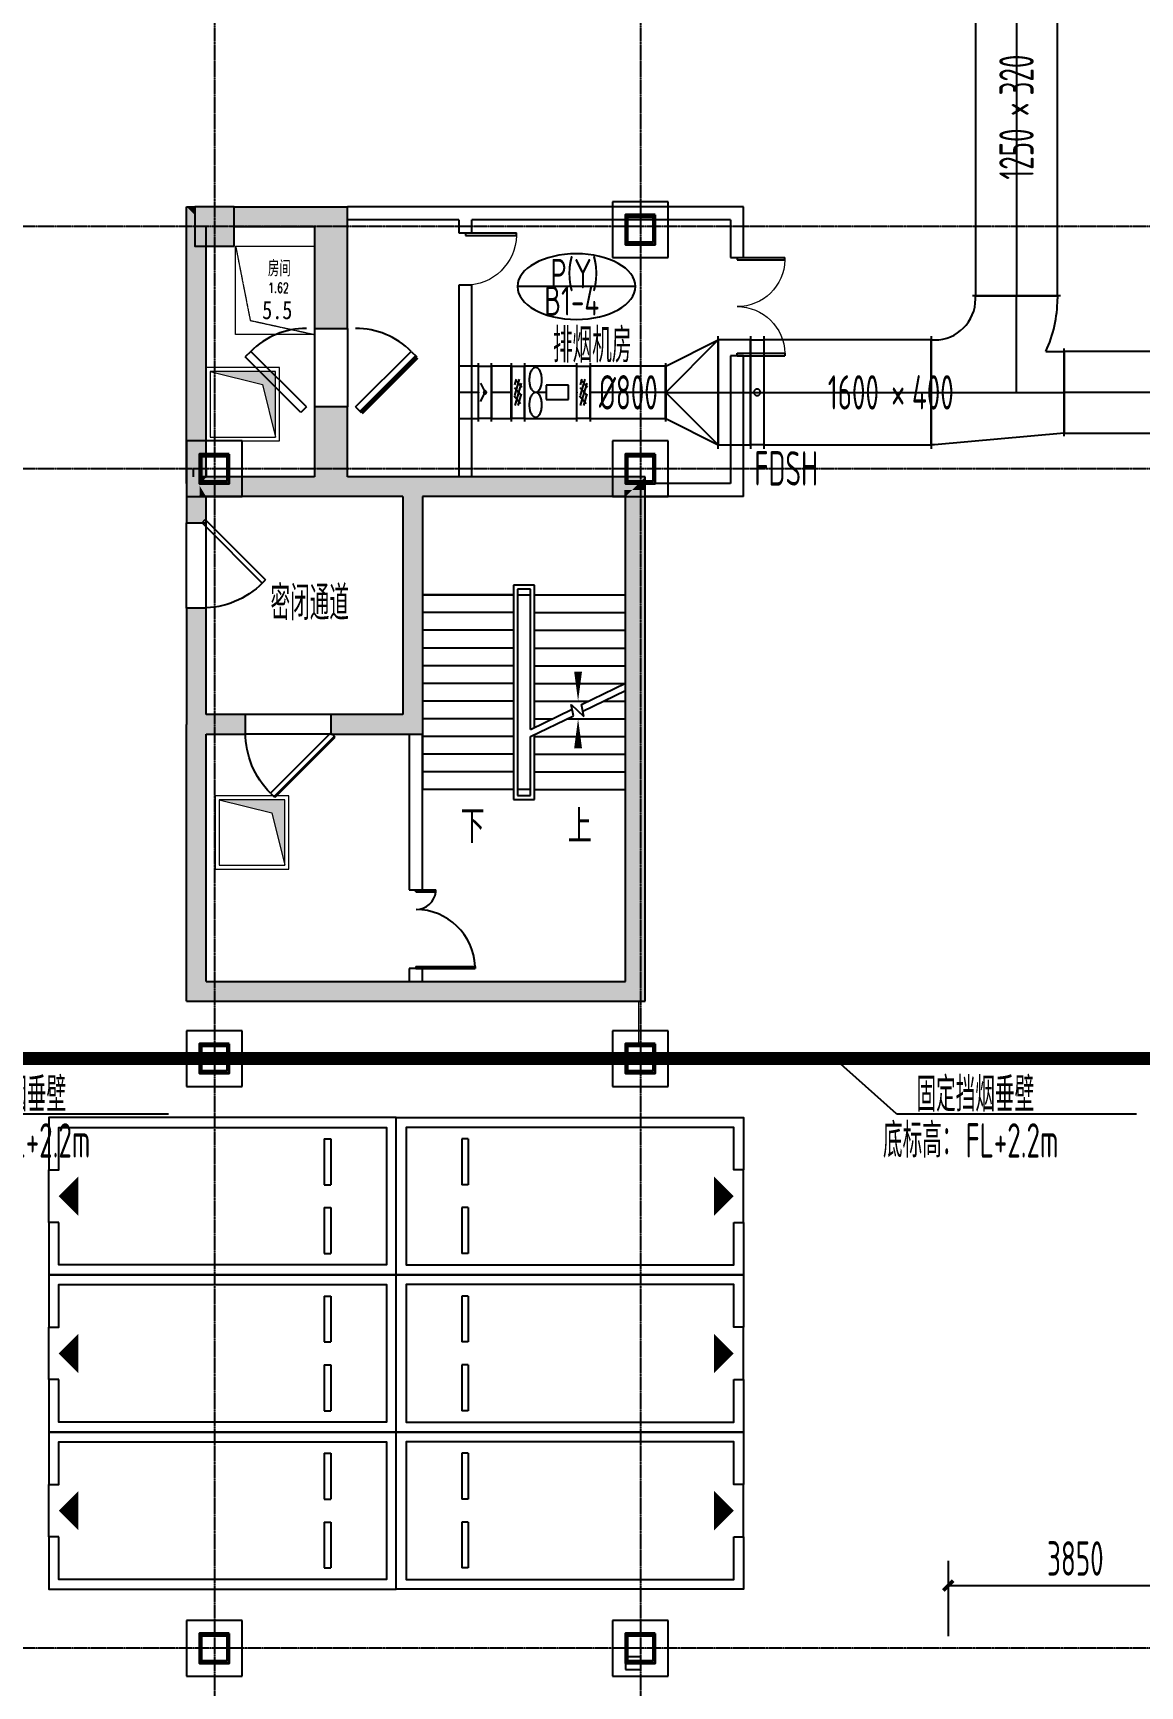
# Model space of a CAD drawing. Extents: x -20827274 to 1300756471, y -549375 to 3431892.
# Drawn here: x 50475 to 67364, y -199085 to -173860 of the extents above; entities that cross this region are included whole.
import ezdxf

# ---------------------------------------------------------------- set-up
doc = ezdxf.new("R2010")
doc.units = 0
doc.header["$LTSCALE"] = 10
for name, pattern in [('B-1F-WALL$0$__DASH', [0.35, 0.25, -0.1]), ('CENTER2', [1.125, 0.75, -0.125, 0.125, -0.125]), ('暖附图底图$0$DASH', [0.35, 0.25, -0.1]), ('暖附图底图$0$DOTE', [2.42, 2, -0.2, 0.02, -0.2])]:
    doc.linetypes.add(name, pattern=pattern)
for name, color, linetype in [('1-zs', 3, 'Continuous'), ('1-标注暖通', 4, 'Continuous'), ('DUCT-排烟中心线', 5, 'CENTER2'), ('DUCT-排烟标注', 3, 'Continuous'), ('DUCT-排烟法兰', 4, 'Continuous'), ('DUCT-排烟管', 2, 'Continuous'), ('DUCT-排烟管端线', 4, 'Continuous'), ('DUCT-排烟管设备', 7, 'Continuous'), ('DUCT-排烟阀门', 7, 'Continuous'), ('H-TH_DIM', 3, 'Continuous'), ('H-暖通设备', 181, 'Continuous'), ('PUB_HATCH', 8, 'Continuous'), ('暖附图底图$0$00-停车位', 8, 'Continuous'), ('暖附图底图$0$1-标注暖通', 8, 'Continuous'), ('暖附图底图$0$A-COLUMN', 8, 'Continuous'), ('暖附图底图$0$A-DIM_SYMB', 8, 'Continuous'), ('暖附图底图$0$A-PUB_HATCH', 8, 'Continuous'), ('暖附图底图$0$A-ROOM_NAME', 8, 'Continuous'), ('暖附图底图$0$A-STAIR', 8, 'Continuous'), ('暖附图底图$0$A-WALL', 8, 'Continuous'), ('暖附图底图$0$DOOR_FIRE', 8, 'Continuous'), ('暖附图底图$0$DOTE', 8, 'Continuous'), ('暖附图底图$0$PUB_HATCH', 8, 'Continuous'), ('暖附图底图$0$R_人防洗消集水坑', 8, 'Continuous'), ('暖附图底图$0$S-柱', 8, 'Continuous'), ('暖附图底图$0$S-柱-填充', 8, 'Continuous'), ('暖附图底图$0$SPACE', 8, 'Continuous'), ('暖附图底图$0$WINDOW_RF', 8, 'Continuous')]:
    doc.layers.add(name, color=color, linetype=linetype)
doc.layers.add('暖附图底图$0$HOLE', color=8, linetype='Continuous', lineweight=15)
doc.styles.add('8B2_02', font='tssdeng.shx', dxfattribs={"width": 0.6, "bigfont": 'TSSDCHN.shx'})
doc.styles.add('8B2_02_T3', font='tssdeng.shx', dxfattribs={"width": 0.6, "bigfont": 'TSSDCHN.shx'})
doc.styles.add('暖附图底图$0$8B2_01', font='simhei.ttf', dxfattribs={"width": 0.8})
doc.styles.add('暖附图底图$0$8B2_02', font='tssdeng.shx', dxfattribs={"width": 0.6, "bigfont": 'TSSDCHN.shx'})
doc.styles.add('暖附图底图$0$_TCH_DIM', font='SIMPLEX', dxfattribs={"bigfont": 'GBCBIG'})
doc.styles.add('暖附图底图$0$_TCH_SPACE', font='SIMPLEX', dxfattribs={"height": 5, "bigfont": 'GBCBIG'})
doc.dimstyles.new('_TCH_ARCH&&150', dxfattribs={"dimtxt": 525, "dimasz": 150, "dimexe": 375, "dimexo": 450, "dimgap": 150, "dimtad": 1, "dimdec": 0, "dimrnd": 50, "dimzin": 0, "dimdsep": 46, "dimtxsty": '8B2_02_T3', "dimblk": 'ARCHTICK', "dimcen": 0.09, "dimclrt": 7, "dimazin": 2, "dimtfac": 1, "dimtdec": 0, "dimtix": 1, "dimtmove": 2, "dimatfit": 3, "dimfxl": 0, "dimtolj": 1, "dimtzin": 0, "dimarcsym": 0})

# ---------------------------------------------------------------- blocks, each defined once
blk = doc.blocks.new('$轴流风机$00000011')
for p, q in [((-500, 500, 0), (-500, -500, 0)), ((500, 500, 0), (-500, 500, 0)), ((500, -500, 0), (500, 500, 0)), ((-339, 135, 0), (-339, -135, 0)), ((88, 135, 0), (-339, 135, 0)), ((88, -135, 0), (88, 135, 0)), ((88, 0, 0), (288, 0, 0)), ((-339, -135, 0), (88, -135, 0)), ((-500, -500, 0), (500, -500, 0))]:
    blk.add_line(p, q)
for centre, radius, start, end in [((633, 238, 0), 465, 168.1126, 180), ((462, 274, 0), 291, 153.0603, 168.1126), ((355, 329, 0), 170, 129.1821, 153.0603), ((288, 410, 0), 64.8, 90, 129.1821), ((288, 410, 0), 64.8, 50.8179, 90), ((222, 329, 0), 170, 26.9397, 50.8179), ((115, 274, 0), 291, 11.8874, 26.9397), ((-56, 238, 0), 465, 0, 11.8874), ((633, 238, 0), 465, 180, 191.8874), ((462, 202, 0), 291, 191.8874, 206.9397), ((355, 148, 0), 170, 206.9397, 230.8179), ((288, 66, 0), 64.8, 230.8179, 270), ((288, 66, 0), 64.8, 270, 309.1821), ((222, 148, 0), 170, 309.1821, 333.0603), ((115, 202, 0), 291, 333.0603, 348.1126), ((-56, 238, 0), 465, 348.1126, 0), ((633, -238, 0), 465, 168.1126, 180), ((633, -238, 0), 465, 180, 191.8874), ((462, -202, 0), 291, 153.0603, 168.1126), ((355, -148, 0), 170, 129.1821, 153.0603), ((288, -66, 0), 64.8, 90, 129.1821), ((288, -66, 0), 64.8, 50.8179, 90), ((222, -148, 0), 170, 26.9397, 50.8179), ((115, -202, 0), 291, 11.8874, 26.9397), ((-56, -238, 0), 465, 0, 11.8874), ((-56, -238, 0), 465, 348.1126, 0), ((462, -274, 0), 291, 191.8874, 206.9397), ((355, -329, 0), 170, 206.9397, 230.8179), ((288, -410, 0), 64.8, 230.8179, 270), ((288, -410, 0), 64.8, 270, 309.1821), ((222, -329, 0), 170, 309.1821, 333.0603), ((115, -274, 0), 291, 333.0603, 348.1126)]:
    blk.add_arc(centre, radius, start, end)
for p in [(-500, 0, 0), (500, 0, 0)]:
    blk.add_point(p)
blk = doc.blocks.new('暖附图底图$0$车位2400x5300')
at = {"layer": '暖附图底图$0$00-停车位', "color": 251}
for p, q in [((-875, -1000), (-175, -1000)), ((-875, -1100), (-875, -1000)), ((-175, -1100), (-175, -1000)), ((175, -1000), (875, -1000)), ((175, -1100), (175, -1000)), ((875, -1100), (875, -1000)), ((-875, -1100), (-175, -1100)), ((175, -1100), (875, -1100)), ((400, -5300), (-400, -5300))]:
    blk.add_line(p, q, dxfattribs=at)
blk.add_lwpolyline([(400, -5150), (400, -5300), (1200, -5300), (1200, 0), (-1200, 0), (-1200, -5300), (-400, -5300), (-400, -5150), (-1050, -5150), (-1050, -150), (1050, -150), (1050, -5150), (400, -5150)], dxfattribs=at)
blk.add_lwpolyline([(0, -5150, 0, 600, 0), (0, -4850, 600, 600, 0)], format="xyseb", dxfattribs=at)
blk = doc.blocks.new('暖附图底图$0$洗消污水集水坑')
at = {"layer": '暖附图底图$0$R_人防洗消集水坑', "lineweight": 15}
h = blk.add_hatch(color=256, dxfattribs=at)
h.dxf.hatch_style = 1
h.paths.add_polyline_path([(161254, 16997), (162054, 17197), (161054, 17197), (161054, 16197)])
for points in [[(162114, 17257), (160994, 17257), (160994, 16137), (162114, 16137)], [(162054, 17197), (161054, 17197), (161054, 16197), (162054, 16197)]]:
    blk.add_lwpolyline(points, close=True, dxfattribs=at)
blk.add_lwpolyline([(161054, 16197), (161254, 16997), (162054, 17197)], dxfattribs=at)
blk = doc.blocks.new('暖附图底图$0$洗消坑')
at = {"layer": '暖附图底图$0$R_人防洗消集水坑', "lineweight": 15, "rotation": 270}
for p in [(104188, -142811), (104328, -149346)]:
    blk.add_blockref('暖附图底图$0$洗消污水集水坑', p, dxfattribs=at)
blk = doc.blocks.new('暖附图底图$0$A$C7EFF042E')
at = {"layer": '暖附图底图$0$A-COLUMN', "color": 6}
for p, q in [((43175, 3825), (42325, 3825)), ((42325, 3825), (42325, 2975)), ((43175, 2975), (43175, 3825)), ((42325, 2975), (43175, 2975)), ((36675, 175), (35825, 175)), ((35825, 175), (35825, -675)), ((36675, -675), (36675, 175)), ((43175, 175), (42325, 175)), ((42325, 175), (42325, -675)), ((43175, -675), (43175, 175)), ((35825, -675), (36675, -675)), ((42325, -675), (43175, -675)), ((36675, -8825), (35825, -8825)), ((35825, -8825), (35825, -9675)), ((36675, -9675), (36675, -8825)), ((43175, -8825), (42325, -8825)), ((42325, -8825), (42325, -9675)), ((43175, -9675), (43175, -8825)), ((35825, -9675), (36675, -9675)), ((42325, -9675), (43175, -9675)), ((36675, -17825), (35825, -17825)), ((35825, -17825), (35825, -18675)), ((36675, -18675), (36675, -17825)), ((43175, -17825), (42325, -17825)), ((42325, -17825), (42325, -18675)), ((43175, -18675), (43175, -17825)), ((35825, -18675), (36675, -18675)), ((42325, -18675), (43175, -18675))]:
    blk.add_line(p, q, dxfattribs=at)
at = {"layer": '暖附图底图$0$S-柱', "color": 6, "lineweight": 35}
for points in [[(42975, 3625), (42525, 3625), (42525, 3175), (42975, 3175)], [(42975, 3625), (42525, 3625), (42525, 3175), (42975, 3175)], [(36475, -25), (36025, -25), (36025, -475), (36475, -475)], [(36475, -25), (36025, -25), (36025, -475), (36475, -475)], [(42975, -25), (42525, -25), (42525, -475), (42975, -475)], [(42975, -25), (42525, -25), (42525, -475), (42975, -475)], [(36475, -9025), (36025, -9025), (36025, -9475), (36475, -9475)], [(36475, -9025), (36025, -9025), (36025, -9475), (36475, -9475)], [(42975, -9025), (42525, -9025), (42525, -9475), (42975, -9475)], [(42975, -9025), (42525, -9025), (42525, -9475), (42975, -9475)], [(36475, -18025), (36025, -18025), (36025, -18475), (36475, -18475)], [(36475, -18025), (36025, -18025), (36025, -18475), (36475, -18475)], [(42975, -18025), (42525, -18025), (42525, -18475), (42975, -18475)], [(42975, -18025), (42525, -18025), (42525, -18475), (42975, -18475)]]:
    blk.add_lwpolyline(points, close=True, dxfattribs=at)
at = {"layer": '暖附图底图$0$S-柱-填充', "color": 6, "lineweight": 35}
for points in [[(42945, 3205), (42555, 3205), (42555, 3595), (42945, 3595)], [(36445, -445), (36055, -445), (36055, -55), (36445, -55)], [(42945, -445), (42555, -445), (42555, -55), (42945, -55)], [(36445, -9445), (36055, -9445), (36055, -9055), (36445, -9055)], [(42945, -9445), (42555, -9445), (42555, -9055), (42945, -9055)], [(36445, -18445), (36055, -18445), (36055, -18055), (36445, -18055)], [(42945, -18445), (42555, -18445), (42555, -18055), (42945, -18055)]]:
    blk.add_lwpolyline(points, close=True, dxfattribs=at)
blk = doc.blocks.new('暖附图底图$0$$DorLib2D$00000081')
for p, q in [((-0.207, 0.774), (-0.169, 0.811)), ((0.538, 0.104), (-0.169, 0.811)), ((0.5, 0.067), (-0.207, 0.774)), ((0.5, 0.067), (0.538, 0.104))]:
    blk.add_line(p, q)
blk.add_arc((0.5, 0.067), 1, 135, 180)
blk = doc.blocks.new('_FZH')
blk.add_lwpolyline([(-0.5, -0.5), (0.5, -0.5), (0.5, 0.5), (-0.5, 0.5)], close=True)
at = {"layer": 'PUB_HATCH'}
blk.add_solid([(-0.5, -0.5), (0.5, -0.5), (-0.5, 0.5), (0.5, 0.5)], dxfattribs=at)
blk = doc.blocks.new('暖附图底图$0$$DorLib2D$00000225')
at = {"color": 0}
for p, q in [((0.475, -0.001), (0.475, 0.752)), ((0.475, 0.752), (0.5, 0.752)), ((0.5, -0.001), (0.5, 0.752)), ((-0.5, 0), (-0.5, 0.252)), ((-0.475, 0.252), (-0.5, 0.252)), ((-0.475, 0), (-0.475, 0.252)), ((-0.475, 0), (-0.5, 0)), ((0.475, -0.001), (0.5, -0.001))]:
    blk.add_line(p, q, dxfattribs=at)
for centre, radius, start, end in [((0.505, -0.002), 0.755, 92.2493, 179.7238), ((-0.501, 0.003), 0.251, 359.7899, 84.0974)]:
    blk.add_arc(centre, radius, start, end, dxfattribs=at)
blk = doc.blocks.new('暖附图底图$0$$DorLib2D$00000084')
for p, q in [((-0.207, 0.807), (-0.16, 0.854)), ((0.5, 0.1), (-0.207, 0.807)), ((0.5, 0.1), (0.547, 0.147))]:
    blk.add_line(p, q)
at = {"const_width": 0.0333}
blk.add_lwpolyline([(0.547, 0.147), (-0.16, 0.854)], dxfattribs=at)
blk.add_arc((0.5, 0.1), 1, 135, 180)
blk = doc.blocks.new('暖附图底图$0$$DorLib2D$00000075')
for p, q in [((-0.207, 1.02), (-0.136, 1.09)), ((0.5, 0.313), (-0.207, 1.02)), ((0.5, 0.313), (0.571, 0.383)), ((0.5, -0.313), (-0.207, -1.02)), ((0.571, -0.383), (-0.136, -1.09)), ((0.5, -0.313), (0.571, -0.383)), ((-0.207, -1.02), (-0.136, -1.09))]:
    blk.add_line(p, q)
at = {"const_width": 0.0625}
blk.add_lwpolyline([(0.571, 0.383), (-0.136, 1.09)], dxfattribs=at)
for centre, start, end in [((0.5, 0.313), 135, 180), ((0.5, -0.313), 180, 225)]:
    blk.add_arc(centre, 1, start, end)
blk = doc.blocks.new('暖附图底图$0$$DorLib2D$00000002')
for p, q in [((-0.5, 0), (-0.5, 0.4875)), ((-0.475, 0.4875), (-0.5, 0.4875)), ((-0.475, 0), (-0.475, 0.4875)), ((0.475, 0), (0.475, 0.4875)), ((0.475, 0.4875), (0.5, 0.4875)), ((0.5, 0), (0.5, 0.4875)), ((-0.5, 0), (-0.475, 0)), ((0.5, 0), (0.475, 0))]:
    blk.add_line(p, q)
at = {"lineweight": 13}
for centre, start, end in [((-0.4875, 0), 0, 88.53072), ((0.4875, 0), 91.46928, 180)]:
    blk.add_arc(centre, 0.4875, start, end, dxfattribs=at)
blk = doc.blocks.new('暖附图底图$0$$DorLib2D$00000001')
for p, q in [((0.45, 0.975), (0.5, 0.975)), ((0.45, 0), (0.45, 0.975)), ((0.5, 0), (0.5, 0.975)), ((0.5, 0), (0.45, 0))]:
    blk.add_line(p, q)
at = {"lineweight": 13}
blk.add_arc((0.475, 0), 0.975, 91.4693, 180, dxfattribs=at)
blk = doc.blocks.new('暖附图底图$0$AFSFCS')
at = {"layer": '暖附图底图$0$A-PUB_HATCH'}
for points in [[(52941.4, -176635.4), (52941.4, -176510.4), (52816.4, -176510.4)], [(53541.4, -176510.4), (53541.4, -176810.4), (54771.4, -176810.4), (55271.4, -176510.4)], [(54771.4, -176810.4), (54771.4, -178366.9), (55271.4, -178366.9), (55271.4, -176510.4)], [(55271.4, -180635.4), (55271.4, -179566.9), (54771.4, -179566.9), (54771.4, -180635.4), (55038.1, -180735.4)], [(55038.1, -180735.4), (54771.4, -180635.4), (53016.4, -180635.4), (53016.4, -180935.4), (55071.4, -180935.4)], [(53016.4, -180935.4), (53016.4, -180635.4), (53116.4, -180635.4), (53016.4, -180768.7), (53116.4, -180935.4)], [(56283.1, -180835.4), (56316.4, -180635.4), (55271.4, -180635.4), (55038.1, -180735.4), (55071.4, -180935.4), (56116.4, -180935.4)], [(56283.1, -180835.4), (56116.4, -180935.4), (56116.4, -184260.4), (56416.4, -184560.4), (56416.4, -180935.4)], [(57071.4, -180935.4), (57071.4, -180635.4), (56316.4, -180635.4), (56283.1, -180835.4), (56416.4, -180935.4)], [(59516.4, -180935.4), (59816.4, -180635.4), (57071.4, -180635.4), (57071.4, -180935.4)]]:
    blk.add_hatch(color=256, dxfattribs=at).paths.add_polyline_path(points)
at = {"layer": '暖附图底图$0$PUB_HATCH'}
for points in [[(53016.4, -180768.7), (53116.4, -180635.4), (53116.4, -176810.4), (52816.4, -176510.4), (52816.4, -180735.4)], [(52816.4, -180735.4), (52816.4, -181335.4), (53116.4, -181335.4), (53116.4, -180935.4), (53016.4, -180768.7)], [(59516.4, -180835.4), (59816.4, -180835.4), (59816.4, -180635.4), (59516.4, -180935.4)], [(59516.4, -188335.4), (59816.4, -188635.4), (59816.4, -180835.4), (59516.4, -180835.4)], [(53116.4, -184260.4), (53116.4, -182635.4), (52816.4, -182635.4), (52816.4, -184410.4), (53016.4, -184410.4)], [(53116.4, -184560.4), (53716.4, -184560.4), (53716.4, -184260.4), (53116.4, -184260.4), (53016.4, -184410.4)], [(56116.4, -184260.4), (55016.4, -184260.4), (55016.4, -184560.4), (56416.4, -184560.4)], [(52816.4, -188635.4), (53116.4, -188335.4), (53116.4, -184560.4), (53016.4, -184410.4), (52816.4, -184410.4)], [(53116.4, -188335.4), (52816.4, -188635.4), (56316.4, -188635.4), (56316.4, -188335.4)], [(56316.4, -188335.4), (56316.4, -188635.4), (59816.4, -188635.4), (59516.4, -188335.4)]]:
    blk.add_hatch(color=256, dxfattribs=at).paths.add_polyline_path(points)
at = {"layer": '暖附图底图$0$A-DIM_SYMB'}
for points in [[(57141.4, -185540.4, 0, 0, 0), (57141.4, -181685.4, 0, 0, 0), (58791.4, -181685.4, 0, 0, 0), (58791.4, -184055.4, 0, 120, 0), (58791.4, -183605.4, 0, 0, 0)], [(58791.4, -185540.4, 0, 0, 0), (58791.4, -184325.4, 0, 120, 0), (58791.4, -184775.4, 0, 0, 0)]]:
    blk.add_lwpolyline(points, format="xyseb", dxfattribs=at)
at = {"layer": '暖附图底图$0$A-STAIR'}
for p, q in [((59516.4, -180935.4), (56416.4, -180935.4)), ((56416.4, -180935.4), (56416.4, -182435.4)), ((59516.4, -182435.4), (59516.4, -180935.4)), ((58126.4, -182285.4), (57806.4, -182285.4)), ((57806.4, -182285.4), (57806.4, -185555.4)), ((58066.4, -182345.4), (57866.4, -182345.4)), ((57866.4, -182345.4), (57866.4, -185495.4)), ((58066.4, -184486.6), (58066.4, -182345.4)), ((58126.4, -184457.4), (58126.4, -182285.4)), ((56416.4, -182435.4), (56416.4, -185405.4)), ((57806.4, -182435.4), (56416.4, -182435.4)), ((56416.4, -182435.4), (57806.4, -182435.4)), ((57866.4, -182435.4), (57866.4, -185405.4)), ((57866.4, -182435.4), (58066.4, -182435.4)), ((58066.4, -184486.6), (58066.4, -182435.4)), ((58126.4, -182435.4), (59516.4, -182435.4)), ((58126.4, -182435.4), (59516.4, -182435.4)), ((59516.4, -183783.1), (59516.4, -182435.4)), ((57806.4, -182705.4), (56416.4, -182705.4)), ((58126.4, -182705.4), (59516.4, -182705.4)), ((57806.4, -182975.4), (56416.4, -182975.4)), ((58126.4, -182975.4), (59516.4, -182975.4)), ((57806.4, -183245.4), (56416.4, -183245.4)), ((58126.4, -183245.4), (59516.4, -183245.4)), ((57806.4, -183515.4), (56416.4, -183515.4)), ((58126.4, -183515.4), (59516.4, -183515.4)), ((57806.4, -183785.4), (56416.4, -183785.4)), ((58126.4, -183785.4), (59511.7, -183785.4)), ((58844.5, -184109.1), (59516.4, -183783.1)), ((57806.4, -184055.4), (56416.4, -184055.4)), ((58126.4, -184055.4), (58955.1, -184055.4)), ((58720.3, -184280.5), (58686.7, -184105.2)), ((58686.7, -184105.2), (58879.7, -184292.5)), ((58879.7, -184292.5), (58844.5, -184109.1)), ((58864, -184210.7), (59516.4, -183894.3)), ((59184.2, -184055.4), (59516.4, -184055.4)), ((59516.4, -185405.4), (59516.4, -183894.3)), ((57806.4, -184325.4), (56416.4, -184325.4)), ((58066.4, -184486.6), (58700.8, -184178.8)), ((58066.4, -184597.7), (58720.3, -184280.5)), ((58126.4, -184325.4), (58398.6, -184325.4)), ((58627.7, -184325.4), (59516.4, -184325.4)), ((57806.4, -184595.4), (56416.4, -184595.4)), ((58066.4, -185405.4), (58066.4, -184597.7)), ((58066.4, -185495.4), (58066.4, -184597.7)), ((58126.4, -185555.4), (58126.4, -184568.6)), ((58126.4, -184595.4), (59516.4, -184595.4)), ((57806.4, -184865.4), (56416.4, -184865.4)), ((58126.4, -184865.4), (59516.4, -184865.4)), ((57806.4, -185135.4), (56416.4, -185135.4)), ((58126.4, -185135.4), (59516.4, -185135.4)), ((57806.4, -185405.4), (56416.4, -185405.4)), ((57806.4, -185555.4), (58126.4, -185555.4)), ((58066.4, -185405.4), (57866.4, -185405.4)), ((57866.4, -185495.4), (58066.4, -185495.4)), ((58126.4, -185405.4), (59516.4, -185405.4))]:
    blk.add_line(p, q, dxfattribs=at)
at = {"layer": '暖附图底图$0$A-WALL'}
for p, q in [((52816.4, -176510.4), (52941.4, -176510.4)), ((52816.4, -180735.4), (52816.4, -176510.4)), ((53541.4, -176510.4), (55271.4, -176510.4)), ((55271.4, -178366.9), (55271.4, -176510.4)), ((57071.4, -176510.4), (55271.4, -176510.4)), ((55271.4, -176710.4), (55271.4, -176510.4)), ((61316.4, -176510.4), (57071.4, -176510.4)), ((61316.4, -177285.4), (61316.4, -176510.4)), ((53116.4, -180635.4), (53116.4, -176810.4)), ((53541.4, -176810.4), (54771.4, -176810.4)), ((54771.4, -176810.4), (54771.4, -178366.9)), ((56971.4, -176710.4), (55271.4, -176710.4)), ((56971.4, -176710.4), (56971.4, -176910.4)), ((61116.4, -176710.4), (57171.4, -176710.4)), ((57171.4, -176910.4), (57171.4, -176710.4)), ((61116.4, -176710.4), (61116.4, -177285.4)), ((56971.4, -176910.4), (57171.4, -176910.4)), ((61116.4, -177285.4), (61316.4, -177285.4)), ((57171.4, -177710.4), (56971.4, -177710.4)), ((56971.4, -177710.4), (56971.4, -180635.4)), ((57171.4, -180635.4), (57171.4, -177710.4)), ((54771.4, -178366.9), (55271.4, -178366.9)), ((61316.4, -178785.4), (61116.4, -178785.4)), ((61116.4, -178785.4), (61116.4, -180735.4)), ((61316.4, -180935.4), (61316.4, -178785.4)), ((55271.4, -179566.9), (54771.4, -179566.9)), ((54771.4, -179566.9), (54771.4, -180635.4)), ((55271.4, -180635.4), (55271.4, -179566.9)), ((52916.4, -180510.4), (52916.4, -180635.4)), ((53116.4, -180510.4), (52916.4, -180510.4)), ((53116.4, -180510.4), (53116.4, -180635.4)), ((52816.4, -180735.4), (52816.4, -181335.4)), ((54771.4, -180635.4), (53016.4, -180635.4)), ((53016.4, -180635.4), (53116.4, -180635.4)), ((56316.4, -180635.4), (55271.4, -180635.4)), ((57071.4, -180635.4), (56316.4, -180635.4)), ((59816.4, -180635.4), (57071.4, -180635.4)), ((59516.4, -188335.4), (59516.4, -180835.4)), ((59516.4, -180835.4), (59516.4, -180935.4)), ((59816.4, -180835.4), (59816.4, -180635.4)), ((61116.4, -180735.4), (59816.4, -180735.4)), ((59816.4, -188635.4), (59816.4, -180835.4)), ((55071.4, -180935.4), (53016.4, -180935.4)), ((53016.4, -180935.4), (53116.4, -180935.4)), ((53116.4, -181335.4), (53116.4, -180935.4)), ((56116.4, -180935.4), (55071.4, -180935.4)), ((56116.4, -180935.4), (56116.4, -184260.4)), ((56416.4, -180935.4), (56416.4, -184560.4)), ((57071.4, -180935.4), (56416.4, -180935.4)), ((59516.4, -180935.4), (57071.4, -180935.4)), ((61316.4, -180935.4), (59816.4, -180935.4)), ((52816.4, -181335.4), (53116.4, -181335.4)), ((53116.4, -182635.4), (52816.4, -182635.4)), ((52816.4, -182635.4), (52816.4, -184410.4)), ((53116.4, -184260.4), (53116.4, -182635.4)), ((53716.4, -184260.4), (53116.4, -184260.4)), ((53716.4, -184560.4), (53716.4, -184260.4)), ((56116.4, -184260.4), (55016.4, -184260.4)), ((55016.4, -184260.4), (55016.4, -184560.4)), ((52816.4, -188635.4), (52816.4, -184410.4)), ((53116.4, -184560.4), (53716.4, -184560.4)), ((53116.4, -188335.4), (53116.4, -184560.4)), ((55016.4, -184560.4), (56416.4, -184560.4)), ((56216.4, -184560.4), (56216.4, -186935.4)), ((56416.4, -186935.4), (56416.4, -184560.4)), ((56216.4, -186935.4), (56416.4, -186935.4)), ((56416.4, -188135.4), (56216.4, -188135.4)), ((56216.4, -188135.4), (56216.4, -188335.4)), ((56416.4, -188335.4), (56416.4, -188135.4)), ((53116.4, -188335.4), (56316.4, -188335.4)), ((56316.4, -188335.4), (59516.4, -188335.4)), ((52816.4, -188635.4), (56316.4, -188635.4)), ((56316.4, -188635.4), (59816.4, -188635.4)), ((59516.4, -198635.4), (59741.4, -198635.4)), ((59516.4, -198635.4), (59516.4, -198835.4)), ((59741.4, -198635.4), (59741.4, -198835.4)), ((59516.4, -198835.4), (59741.4, -198835.4))]:
    blk.add_line(p, q, dxfattribs=at)
at = {"layer": '暖附图底图$0$DOTE', "color": 16, "linetype": '暖附图底图$0$DOTE', "ltscale": 1.5}
for p, q in [((53241.4, -155629.3), (53241.4, -385768.2)), ((59741.4, -155629.3), (59741.4, -385768.2)), ((145070.3, -176810.4), (4332, -176810.4)), ((145070.3, -180510.4), (4332, -180510.4)), ((145070.3, -189510.4), (4332, -189510.4)), ((145070.3, -198510.4), (4332, -198510.4))]:
    blk.add_line(p, q, dxfattribs=at)
at = {"layer": '暖附图底图$0$HOLE', "linetype": '暖附图底图$0$DASH'}
for points in [[(53565.9, -177110.4), (54765.9, -177110.4), (54765.9, -178460.4), (53565.9, -178460.4), (53565.9, -177110.4)], [(53565.9, -177110.4), (53789, -178246), (54765.9, -178460.4)]]:
    blk.add_lwpolyline(points, dxfattribs=at)
at = {"layer": '暖附图底图$0$WINDOW_RF'}
for p, q in [((54771.4, -178366.9), (54771.4, -179566.9)), ((55271.4, -178366.9), (55271.4, -179566.9)), ((52816.4, -182635.4), (52816.4, -181335.4)), ((53116.4, -182635.4), (53116.4, -181335.4)), ((55016.4, -184260.4), (53716.4, -184260.4)), ((55016.4, -184560.4), (53716.4, -184560.4))]:
    blk.add_line(p, q, dxfattribs=at)
for name, p in [('暖附图底图$0$洗消坑', (-67208.6, 124839.6)), ('暖附图底图$0$A$C7EFF042E', (16991.4, -180260.4))]:
    blk.add_blockref(name, p)
at = {"layer": '暖附图底图$0$00-停车位', "rotation": 270}
for p in [(56016.4, -191610.4), (56016.4, -194010.4), (56016.4, -196410.4)]:
    blk.add_blockref('暖附图底图$0$车位2400x5300', p, dxfattribs=at)
at = {"layer": '暖附图底图$0$00-停车位', "xscale": -1, "rotation": 90}
for p in [(56016.4, -191610.4), (56016.4, -194010.4), (56016.4, -196410.4)]:
    blk.add_blockref('暖附图底图$0$车位2400x5300', p, dxfattribs=at)
at = {"layer": '暖附图底图$0$A-COLUMN', "xscale": 600, "yscale": 600, "zscale": 600, "rotation": 90}
blk.add_blockref('_FZH', (53241.4, -176810.4), dxfattribs=at)
at = {"layer": '暖附图底图$0$DOOR_FIRE', "zscale": 200}
for name, p, xscale, yscale, rotation in [('暖附图底图$0$$DorLib2D$00000001', (57071.4, -177310.4), 800, -800, 90), ('暖附图底图$0$$DorLib2D$00000002', (61216.4, -178035.4), 1500, -1500, 90), ('暖附图底图$0$$DorLib2D$00000225', (56316.4, -187535.4), 1200, 1200, 270)]:
    blk.add_blockref(name, p, dxfattribs=dict(at, xscale=xscale, yscale=yscale, rotation=rotation))
at = {"layer": '暖附图底图$0$WINDOW_RF'}
for name, p, xscale, yscale, zscale, rotation in [('暖附图底图$0$$DorLib2D$00000075', (55021.4, -178966.9), 1200, 1200, 500, 270), ('暖附图底图$0$$DorLib2D$00000081', (52966.4, -181985.4), 1300, -1300, 300, 90), ('暖附图底图$0$$DorLib2D$00000084', (54366.4, -184410.4), -1300, 1300, 300, 180)]:
    blk.add_blockref(name, p, dxfattribs=dict(at, xscale=xscale, yscale=yscale, zscale=zscale, rotation=rotation))
at = {"layer": '暖附图底图$0$A-DIM_SYMB', "color": 7, "style": '暖附图底图$0$_TCH_DIM'}
for s, p in [('下', (56999, -186222.9)), ('上', (58635, -186222.9))]:
    blk.add_text(s, height=506.4, dxfattribs=at).set_placement(p)
at = {"layer": '暖附图底图$0$A-ROOM_NAME', "color": 2, "style": '暖附图底图$0$8B2_01', "width": 0.8}
blk.add_text('5.5', height=281.65, dxfattribs=at).set_placement((53971.6, -178226.9))
at = {"layer": '暖附图底图$0$A-ROOM_NAME', "style": '暖附图底图$0$8B2_02', "width": 0.6}
for s, p in [('排烟机房', (58408.8, -178888.7)), ('密闭通道', (54098.1, -182821.6))]:
    blk.add_text(s, height=525, dxfattribs=at).set_placement(p)
at = {"layer": '暖附图底图$0$SPACE', "style": '暖附图底图$0$_TCH_SPACE'}
blk.add_text('房间', height=241.13, dxfattribs=at).set_placement((54059.3, -177573.8))
at = {"layer": '暖附图底图$0$SPACE', "style": '暖附图底图$0$_TCH_SPACE', "width": 0.705882}
blk.add_text('1.62', height=148.75, dxfattribs=at).set_placement((54062.3, -177823.2))
blk = doc.blocks.new('暖附图底图')
at = {"layer": '暖附图底图$0$1-标注暖通', "linetype": '暖附图底图$0$DASH'}
blk.add_blockref('暖附图底图$0$AFSFCS', (500000, 0), dxfattribs=at)
blk = doc.blocks.new('_ArchTick')
at = {"color": 0, "linetype": 'ByBlock', "const_width": 0.4}
blk.add_lwpolyline([(-0.5, -0.5), (0.5, 0.5)], dxfattribs=at)
blk = doc.blocks.new('*D1210')
at = {"layer": 'Defpoints', "color": 0, "transparency": 16777216}
for p in [(68316, -197553), (64441, -198776), (68316, -198776)]:
    blk.add_point(p, dxfattribs=at)
at = {"layer": 'H-TH_DIM', "color": 0, "lineweight": -2, "transparency": 16777216}
for p, q in [((64441, -198326), (64441, -197178)), ((68316, -198326), (68316, -197178)), ((64441, -197553), (68316, -197553))]:
    blk.add_line(p, q, dxfattribs=at)
at = {"layer": 'H-TH_DIM', "color": 0, "lineweight": -2, "transparency": 16777216, "xscale": 150, "yscale": 150, "zscale": 150, "rotation": 180}
blk.add_blockref('_ArchTick', (64441, -197553), dxfattribs=at)
at = {"layer": 'H-TH_DIM', "color": 0, "lineweight": -2, "transparency": 16777216, "xscale": 150, "yscale": 150, "zscale": 150}
blk.add_blockref('_ArchTick', (68316, -197553), dxfattribs=at)
at = {"layer": 'H-TH_DIM', "color": 7, "transparency": 16777216, "insert": (66379, -197140), "char_height": 525, "attachment_point": 5, "style": '8B2_02_T3'}
blk.add_mtext('\\A1;3850', dxfattribs=at)

msp = doc.modelspace()

# ---------------------------------------------------------------- linework, layer by layer
at = {"layer": '1-标注暖通'}
for p, q in [((63652.1, -190354.5), (62706.4, -189509.9)), ((48880.3, -190355), (52540.8, -190355)), ((63652.1, -190354.5), (67312.6, -190354.5))]:
    msp.add_line(p, q, dxfattribs=at)
at = {"layer": '1-标注暖通', "const_width": 20}
msp.add_lwpolyline([(59716.4, -188635.4), (59716.4, -189285.4)], dxfattribs=at)
at = {"layer": '1-标注暖通', "linetype": 'B-1F-WALL$0$__DASH', "const_width": 200}
msp.add_lwpolyline([(44666.4, -189510.4), (107541.4, -189508.7)], dxfattribs=at)
at = {"layer": 'DUCT-排烟中心线'}
for p, q in [((65481.1, -170997.3), (65481.1, -177868.7)), ((65481.1, -179343.9), (65481.1, -177868.9)), ((57271.9, -179343.9), (56971.4, -179343.9)), ((57772.9, -179343.9), (57472.3, -179343.9)), ((57773.1, -179343.9), (57773.3, -179343.9)), ((58973.9, -179343.9), (58973.7, -179343.9)), ((60127.7, -179343.9), (58974.1, -179343.9)), ((60127.9, -179343.9), (60927.9, -179343.9)), ((60928.1, -179343.9), (61423.3, -179343.9)), ((61623.7, -179343.9), (64180.9, -179343.9)), ((64181.1, -179343.9), (65481.1, -179343.9)), ((65481.1, -179343.9), (66206.1, -179343.9)), ((70492.5, -179343.9), (66206.3, -179343.9))]:
    msp.add_line(p, q, dxfattribs=at)
at = {"layer": 'DUCT-排烟法兰'}
for p, q in [((66151.1, -177868.8), (64811.1, -177868.8)), ((60928, -180203.9), (60928, -178483.9)), ((61423.4, -178483.9), (61423.4, -180203.9)), ((61623.6, -178483.9), (61623.6, -180203.9)), ((64181, -178483.9), (64181, -180203.9)), ((66206.2, -180013.9), (66206.2, -178673.9)), ((57272, -179788.9), (57272, -178898.9)), ((57472.2, -179788.9), (57472.2, -178898.9)), ((57773, -179788.9), (57773, -178898.9)), ((57973.4, -178898.9), (57973.4, -179788.9)), ((58773.6, -179788.9), (58773.6, -178898.9)), ((58974, -178898.9), (58974, -179788.9)), ((60127.8, -178898.9), (60127.8, -179788.9))]:
    msp.add_line(p, q, dxfattribs=at)
at = {"layer": 'DUCT-排烟法兰', "color": 18, "true_color": 0x000000}
for p in [(65481.1, -177868.7, 500), (65481.1, -177868.9, 500), (57271.9, -179343.9, 500), (57272.1, -179343.9, 500), (57472.1, -179343.9, 500), (57472.3, -179343.9, 500), (57772.9, -179343.9, 500), (57773.1, -179343.9, 500), (57973.3, -179343.9, 500), (57973.5, -179343.9, 500), (58773.5, -179343.9, 500), (58773.7, -179343.9, 500), (58973.9, -179343.9, 500), (58974.1, -179343.9, 500), (60127.7, -179343.9, 500), (60127.9, -179343.9, 500), (60927.9, -179343.9, 500), (60928.1, -179343.9, 500), (61423.3, -179343.9, 500), (61423.5, -179343.9, 500), (61623.5, -179343.9, 500), (61623.7, -179343.9, 500), (64180.9, -179343.9, 500), (64181.1, -179343.9, 500), (66206.1, -179343.9, 500), (66206.3, -179343.9, 500)]:
    msp.add_point(p, dxfattribs=at)
at = {"layer": 'DUCT-排烟管'}
for p, q in [((64856.1, -170997.3), (64856.1, -177868.7)), ((66106.1, -177868.7), (66106.1, -170997.3)), ((64856.1, -177868.7), (66106.1, -177868.7)), ((64856.1, -177918.9), (64856.1, -177868.9)), ((66106.1, -177868.9), (66106.1, -177918.9)), ((60127.9, -178943.9), (60927.9, -178543.9)), ((60127.9, -179343.9), (60927.9, -178543.9)), ((61423.3, -178543.9), (60928.1, -178543.9)), ((60928.1, -178543.9), (60928.1, -180143.9)), ((61423.3, -180143.9), (61423.3, -178543.9)), ((61423.5, -178543.9), (61623.5, -178543.9)), ((64180.9, -178543.9), (61623.7, -178543.9)), ((61623.7, -178543.9), (61623.7, -180143.9)), ((64180.9, -180143.9), (64180.9, -178543.9)), ((64181.1, -178543.9), (64231.1, -178543.9)), ((65926.8, -178718.9), (66206.1, -178718.9)), ((71591, -178718.9), (66206.3, -178718.9)), ((66206.3, -178718.9), (66206.3, -179968.9)), ((57271.9, -178943.9), (56971.4, -178943.9)), ((56971.4, -178943.9), (56971.4, -179743.9)), ((57271.9, -179743.9), (57271.9, -178943.9)), ((57272.1, -178943.9), (57472.1, -178943.9)), ((57772.9, -178943.9), (57472.3, -178943.9)), ((57472.3, -178943.9), (57472.3, -179743.9)), ((57772.9, -179743.9), (57772.9, -178943.9)), ((57773.1, -178943.9), (57773.3, -178943.9)), ((57773.3, -178943.9), (57973.3, -178943.9)), ((58773.7, -178943.9), (58973.7, -178943.9)), ((58973.9, -178943.9), (58973.7, -178943.9)), ((60127.7, -178943.9), (58974.1, -178943.9)), ((58974.1, -178943.9), (58974.1, -179743.9)), ((60127.7, -179743.9), (60127.7, -178943.9)), ((60127.9, -179343.9), (60927.9, -180143.9)), ((56971.4, -179743.9), (57271.9, -179743.9)), ((57472.1, -179743.9), (57272.1, -179743.9)), ((57472.3, -179743.9), (57772.9, -179743.9)), ((57773.1, -179743.9), (57773.3, -179743.9)), ((57973.3, -179743.9), (57773.3, -179743.9)), ((58973.7, -179743.9), (58773.7, -179743.9)), ((58973.9, -179743.9), (58973.7, -179743.9)), ((58974.1, -179743.9), (60127.7, -179743.9)), ((60127.9, -179743.9), (60927.9, -180143.9)), ((66206.1, -179968.9), (64231.1, -180143.9)), ((66206.3, -179968.9), (71591, -179968.9)), ((60928.1, -180143.9), (61423.3, -180143.9)), ((61623.5, -180143.9), (61423.5, -180143.9)), ((61623.7, -180143.9), (64180.9, -180143.9)), ((64231.1, -180143.9), (64181.1, -180143.9))]:
    msp.add_line(p, q, dxfattribs=at)
for radius, start, end in [(625, 270, 0), (1875, 334.7438, 360)]:
    msp.add_arc((64231.1, -177918.9), radius, start, end, dxfattribs=at)
at = {"layer": 'DUCT-排烟管', "color": 18, "true_color": 0x000000}
for p in [(65481.1, -177868.9, 500), (57773.1, -179343.9, 500), (57773.3, -179343.9, 500), (58973.7, -179343.9, 500), (58973.9, -179343.9, 500), (60127.9, -179343.9, 500), (60927.9, -179343.9, 500), (64181.1, -179343.9, 500), (66206.1, -179343.9, 500)]:
    msp.add_point(p, dxfattribs=at)
at = {"layer": 'DUCT-排烟管端线'}
for p, q in [((64856.1, -177868.9), (66106.1, -177868.9)), ((60927.9, -180143.9), (60927.9, -178543.9)), ((61423.5, -178543.9), (61423.5, -180143.9)), ((61623.5, -178543.9), (61623.5, -180143.9)), ((64181.1, -180143.9), (64181.1, -178543.9)), ((66206.1, -178718.9), (66206.1, -179968.9)), ((57272.1, -179743.9), (57272.1, -178943.9)), ((57472.1, -179743.9), (57472.1, -178943.9)), ((57773.1, -178943.9), (57773.1, -179743.9)), ((57773.3, -179743.9), (57773.3, -178943.9)), ((57773.3, -179743.9), (57773.3, -178943.9)), ((57973.3, -179743.9), (57973.3, -178943.9)), ((58773.7, -179743.9), (58773.7, -178943.9)), ((58973.7, -178943.9), (58973.7, -179743.9)), ((58973.7, -179743.9), (58973.7, -178943.9)), ((58973.9, -179743.9), (58973.9, -178943.9)), ((60127.9, -178943.9), (60127.9, -179743.9))]:
    msp.add_line(p, q, dxfattribs=at)
at = {"layer": 'DUCT-排烟阀门'}
for p, q in [((57302.1, -179203.9), (57372.1, -179343.9)), ((57302.1, -179483.9), (57372.1, -179343.9)), ((57350.4, -179339.8), (57350, -179343.9)), ((57350, -179343.9), (57350.4, -179348)), ((57351.5, -179335.9), (57350.4, -179339.8)), ((57350.4, -179348), (57351.5, -179351.9)), ((57353.3, -179332.2), (57351.5, -179335.9)), ((57355.8, -179329), (57353.3, -179332.2)), ((57358.8, -179326.2), (57355.8, -179329)), ((57357.4, -179341), (57357.1, -179343.9)), ((57357.1, -179343.9), (57357.4, -179346.7)), ((57358.2, -179338.3), (57357.4, -179341)), ((57357.4, -179346.7), (57358.2, -179349.5)), ((57359.5, -179335.8), (57358.2, -179338.3)), ((57358.2, -179349.5), (57359.5, -179352)), ((57362.3, -179324.1), (57358.8, -179326.2)), ((57361.3, -179333.5), (57359.5, -179335.8)), ((57363.4, -179331.7), (57361.3, -179333.5)), ((57361.6, -179341.9), (57361.4, -179343.9)), ((57361.4, -179343.9), (57361.6, -179345.9)), ((57362.2, -179339.9), (57361.6, -179341.9)), ((57361.6, -179345.9), (57362.2, -179347.9)), ((57363.1, -179338.1), (57362.2, -179339.9)), ((57362.2, -179347.9), (57363.1, -179349.7)), ((57366.1, -179322.6), (57362.3, -179324.1)), ((57364.4, -179336.5), (57363.1, -179338.1)), ((57363.1, -179349.7), (57364.4, -179351.3)), ((57365.9, -179330.2), (57363.4, -179331.7)), ((57365.9, -179335.1), (57364.4, -179336.5)), ((57368.6, -179329.3), (57365.9, -179330.2)), ((57367.7, -179334.1), (57365.9, -179335.1)), ((57370.1, -179321.8), (57366.1, -179322.6)), ((57369.6, -179333.5), (57367.7, -179334.1)), ((57371.4, -179328.9), (57368.6, -179329.3)), ((57371.6, -179333.2), (57369.6, -179333.5)), ((57374.2, -179321.8), (57370.1, -179321.8)), ((57374.3, -179329), (57371.4, -179328.9)), ((57373.7, -179333.3), (57371.6, -179333.2)), ((57375.6, -179333.7), (57373.7, -179333.3)), ((57378.2, -179322.6), (57374.2, -179321.8)), ((57377, -179329.7), (57374.3, -179329)), ((57377.5, -179334.6), (57375.6, -179333.7)), ((57379.6, -179330.9), (57377, -179329.7)), ((57379.2, -179335.8), (57377.5, -179334.6)), ((57382, -179324.1), (57378.2, -179322.6)), ((57380.6, -179337.3), (57379.2, -179335.8)), ((57382, -179332.5), (57379.6, -179330.9)), ((57381.7, -179339), (57380.6, -179337.3)), ((57380.6, -179350.5), (57381.7, -179348.8)), ((57382.4, -179340.9), (57381.7, -179339)), ((57381.7, -179348.8), (57382.4, -179346.9)), ((57385.5, -179326.2), (57382, -179324.1)), ((57383.9, -179334.6), (57382, -179332.5)), ((57382.8, -179342.9), (57382.4, -179340.9)), ((57382.4, -179346.9), (57382.8, -179344.9)), ((57382.8, -179344.9), (57382.8, -179342.9)), ((57385.5, -179337), (57383.9, -179334.6)), ((57388.5, -179329), (57385.5, -179326.2)), ((57386.5, -179339.7), (57385.5, -179337)), ((57385.5, -179350.8), (57386.5, -179348.1)), ((57387.1, -179342.5), (57386.5, -179339.7)), ((57386.5, -179348.1), (57387.1, -179345.3)), ((57387.1, -179345.3), (57387.1, -179342.5)), ((57391, -179332.2), (57388.5, -179329)), ((57392.8, -179335.9), (57391, -179332.2)), ((57393.9, -179339.8), (57392.8, -179335.9)), ((57392.8, -179351.9), (57393.9, -179348)), ((57394.3, -179343.9), (57393.9, -179339.8)), ((57393.9, -179348), (57394.3, -179343.9)), ((57894.7, -179143.9), (57823.3, -179391.1)), ((57848.5, -179143.9), (57823.3, -179231.1)), ((57823.3, -179269.6), (57923.3, -179385.1)), ((57923.3, -179204.7), (57825.4, -179543.9)), ((57834.9, -179147), (57934.9, -179262.5)), ((58895.1, -179143.9), (58823.7, -179391.1)), ((58848.9, -179143.9), (58823.7, -179231.1)), ((58823.7, -179269.6), (58923.7, -179385.1)), ((58923.7, -179204.7), (58825.8, -179543.9)), ((58835.3, -179147), (58935.3, -179262.5)), ((61436, -179343.9), (61611, -179343.9)), ((61473.9, -179337.6), (61473.5, -179343.9)), ((61473.5, -179343.9), (61473.9, -179350.2)), ((61475.1, -179331.5), (61473.9, -179337.6)), ((61477, -179325.5), (61475.1, -179331.5)), ((61479.7, -179319.8), (61477, -179325.5)), ((61483, -179314.5), (61479.7, -179319.8)), ((61487, -179309.7), (61483, -179314.5)), ((61491.6, -179305.4), (61487, -179309.7)), ((61496.7, -179301.7), (61491.6, -179305.4)), ((61502.2, -179298.6), (61496.7, -179301.7)), ((61508, -179296.3), (61502.2, -179298.6)), ((61514.1, -179294.8), (61508, -179296.3)), ((61520.4, -179294), (61514.1, -179294.8)), ((61526.6, -179294), (61520.4, -179294)), ((61532.9, -179294.8), (61526.6, -179294)), ((61538.9, -179296.3), (61532.9, -179294.8)), ((61544.8, -179298.6), (61538.9, -179296.3)), ((61550.3, -179301.7), (61544.8, -179298.6)), ((61555.4, -179305.4), (61550.3, -179301.7)), ((61559.9, -179309.7), (61555.4, -179305.4)), ((61563.9, -179314.5), (61559.9, -179309.7)), ((61567.3, -179319.8), (61563.9, -179314.5)), ((61570, -179325.5), (61567.3, -179319.8)), ((61571.9, -179331.5), (61570, -179325.5)), ((61573.1, -179337.6), (61571.9, -179331.5)), ((61573.5, -179343.9), (61573.1, -179337.6)), ((61573.1, -179350.2), (61573.5, -179343.9)), ((57351.5, -179351.9), (57353.3, -179355.6)), ((57353.3, -179355.6), (57355.8, -179358.8)), ((57355.8, -179358.8), (57358.8, -179361.6)), ((57358.8, -179361.6), (57362.3, -179363.7)), ((57359.5, -179352), (57361.3, -179354.2)), ((57361.3, -179354.2), (57363.4, -179356.1)), ((57362.3, -179363.7), (57366.1, -179365.2)), ((57363.4, -179356.1), (57365.9, -179357.5)), ((57364.4, -179351.3), (57365.9, -179352.6)), ((57365.9, -179352.6), (57367.7, -179353.6)), ((57365.9, -179357.5), (57368.6, -179358.5)), ((57366.1, -179365.2), (57370.1, -179366)), ((57367.7, -179353.6), (57369.6, -179354.3)), ((57368.6, -179358.5), (57371.4, -179358.9)), ((57369.6, -179354.3), (57371.6, -179354.6)), ((57370.1, -179366), (57374.2, -179366)), ((57371.4, -179358.9), (57374.3, -179358.7)), ((57371.6, -179354.6), (57373.7, -179354.5)), ((57373.7, -179354.5), (57375.6, -179354)), ((57374.2, -179366), (57378.2, -179365.2)), ((57374.3, -179358.7), (57377, -179358.1)), ((57375.6, -179354), (57377.5, -179353.2)), ((57377, -179358.1), (57379.6, -179356.9)), ((57377.5, -179353.2), (57379.2, -179352)), ((57378.2, -179365.2), (57382, -179363.7)), ((57379.2, -179352), (57380.6, -179350.5)), ((57379.6, -179356.9), (57382, -179355.2)), ((57382, -179355.2), (57383.9, -179353.2)), ((57382, -179363.7), (57385.5, -179361.6)), ((57383.9, -179353.2), (57385.5, -179350.8)), ((57385.5, -179361.6), (57388.5, -179358.8)), ((57388.5, -179358.8), (57391, -179355.6)), ((57391, -179355.6), (57392.8, -179351.9)), ((57815.2, -179399.1), (57915.2, -179514.6)), ((57923.3, -179364.7), (57871.6, -179543.9)), ((58815.6, -179399.1), (58915.6, -179514.6)), ((58923.7, -179364.7), (58872, -179543.9)), ((61473.9, -179350.2), (61475.1, -179356.3)), ((61475.1, -179356.3), (61477, -179362.3)), ((61477, -179362.3), (61479.7, -179368)), ((61479.7, -179368), (61483, -179373.3)), ((61483, -179373.3), (61487, -179378.1)), ((61487, -179378.1), (61491.6, -179382.4)), ((61491.6, -179382.4), (61496.7, -179386.1)), ((61496.7, -179386.1), (61502.2, -179389.1)), ((61502.2, -179389.1), (61508, -179391.4)), ((61508, -179391.4), (61514.1, -179393)), ((61514.1, -179393), (61520.4, -179393.8)), ((61520.4, -179393.8), (61526.6, -179393.8)), ((61526.6, -179393.8), (61532.9, -179393)), ((61532.9, -179393), (61538.9, -179391.4)), ((61538.9, -179391.4), (61544.8, -179389.1)), ((61544.8, -179389.1), (61550.3, -179386.1)), ((61550.3, -179386.1), (61555.4, -179382.4)), ((61555.4, -179382.4), (61559.9, -179378.1)), ((61559.9, -179378.1), (61563.9, -179373.3)), ((61563.9, -179373.3), (61567.3, -179368)), ((61567.3, -179368), (61570, -179362.3)), ((61570, -179362.3), (61571.9, -179356.3)), ((61571.9, -179356.3), (61573.1, -179350.2))]:
    msp.add_line(p, q, dxfattribs=at)
at = {"layer": 'H-暖通设备', "linetype": 'Continuous'}
msp.add_line((59666.3, -177729.4), (57866.3, -177729.4), dxfattribs=at)
at = {"layer": 'H-暖通设备', "linetype": 'Continuous', "extrusion": (0, 0, -1)}
msp.add_ellipse((58766.3, -177729.4), major_axis=(-900, 0), ratio=0.5555556, dxfattribs=at)

# ---------------------------------------------------------------- block references
at = {"layer": '1-zs'}
msp.add_blockref('暖附图底图', (-500000, 0), dxfattribs=at)
at = {"layer": 'DUCT-排烟管设备', "xscale": 0.8, "yscale": 0.8, "zscale": 800, "rotation": 180}
msp.add_blockref('$轴流风机$00000011', (58373.5, -179343.9, 500), dxfattribs=at)

# ---------------------------------------------------------------- texts
at = {"layer": '1-标注暖通', "style": '8B2_02', "width": 0.6}
for s, p in [('FDSH', (61480.9, -180766.2)), ('固定挡烟垂壁', (49183.5, -190322.3)), ('固定挡烟垂壁', (63955.3, -190321.8)), ('底标高：', (63443.6, -191022.3)), ('FL+2.2m', (49931.9, -191022.8)), ('FL+2.2m', (64703.6, -191022.3))]:
    msp.add_text(s, height=525, dxfattribs=at).set_placement(p)
at = {"layer": 'DUCT-排烟标注', "style": '8B2_02', "width": 0.6}
for s, p in [('320', (65743.6, -174812.5, 500)), ('×', (65743.6, -175127.5, 500)), ('1250', (65743.6, -176096.7, 500))]:
    msp.add_text(s, height=525, rotation=90, dxfattribs=at).set_placement(p)
for s, p in [('%%C800', (59108.7, -179606.4, 500)), ('1600', (62602.2, -179606.4, 500)), ('400', (63886.4, -179606.4, 500)), ('×', (63571.4, -179606.4, 500))]:
    msp.add_text(s, height=525, dxfattribs=at).set_placement(p)
at = {"layer": 'H-暖通设备', "linetype": 'Continuous', "style": '8B2_02', "width": 0.7}
for s, p in [('P(Y)', (58369.4, -177757.3)), ('B1-4', (58276.1, -178171.8))]:
    msp.add_text(s, height=450, dxfattribs=at).set_placement(p)

# ---------------------------------------------------------------- dimensions: what is measured, and where the dimension line sits
at = {"layer": 'H-TH_DIM'}
dim = msp.add_aligned_dim(p1=(64441.4, -198775.7), p2=(68316.4, -198775.7), distance=1223, dimstyle='_TCH_ARCH&&150', dxfattribs=at)
dim.commit()
dim.dimension.update_dxf_attribs({"geometry": '*D1210', "text_midpoint": (66378.9, -197140.1)})

doc.saveas('drawing.dxf')
